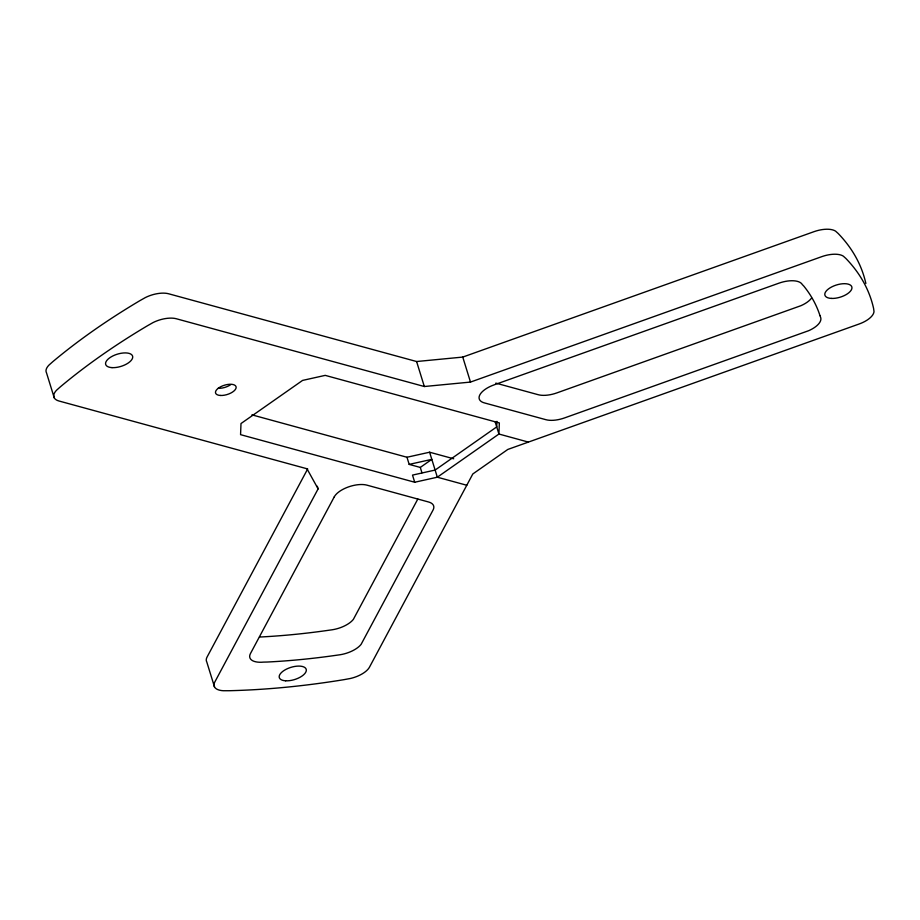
<?xml version="1.0" encoding="UTF-8"?>
<svg xmlns="http://www.w3.org/2000/svg" width="920" height="920" viewBox="0 0 920 920"><rect width="100%" height="100%" fill="white"/><g stroke="black" fill="none" stroke-linecap="round" stroke-linejoin="round"><path stroke-width="1.38" d="M496.926 421.348L496.719 426.903L435.125 470.062L412.505 475.099L414.713 482.241L437.334 477.204L498.928 434.033L528.402 442.094M307.683 468.924L207.069 657.041A20.113 9.096 -17.2 0 0 206.781 661.986L214.521 686.975M318.113 488.865L214.797 682.03A20.113 9.096 -17.2 0 0 223.215 690.724L229.034 690.724A476.1 215.406 -17.2 0 0 343.907 679.673L350.359 678.488A20.113 9.096 -17.2 0 0 369.495 667.138L472.811 473.972L507.828 449.431L859.096 324.012A20.113 9.096 -17.2 0 0 874 311.512L873.597 308.453A476.1 215.406 -17.2 0 0 845.859 258.439L843.318 256.151A20.113 9.096 -17.2 0 0 821.755 256.657L470.488 382.076L424.327 386.515L176.387 318.768A20.113 9.096 -17.2 0 0 153.053 322.575L147.648 325.634A476.1 215.406 -17.2 0 0 60.501 386.71L56.614 390.172A20.113 9.096 -17.2 0 0 59.029 401.016L306.969 468.763L318.113 488.865L317.296 486.231M417.829 499.019L353.36 619.379A20.24 9.154 -17.2 0 1 332.223 629.774L327.566 630.43A422.452 191.13 -17.2 0 1 259.474 637.043M409.181 464.393L420.291 467.429L431.813 459.356L409.181 464.393L406.973 457.251L251.93 414.851M54.257 397.865L46.517 372.876A20.113 9.096 -17.2 0 1 48.875 365.183L52.773 361.709A476.1 215.406 -17.2 0 1 139.921 300.633L145.326 297.585A20.113 9.096 -17.2 0 1 168.647 293.779L416.599 361.525L462.76 357.086L814.016 231.667A20.113 9.096 -17.2 0 1 835.578 231.15L838.131 233.439A476.1 215.406 -17.2 0 1 865.858 283.464M406.973 457.251L429.605 452.214L453.698 458.792M495.799 383.122L538.212 394.714A20.113 9.096 -17.2 0 0 556.807 392.921L800.963 305.681A20.24 9.154 -17.2 0 0 811.612 298.022M466.785 485.254L437.334 477.204L429.605 452.214M414.713 482.241L240.568 434.654L240.994 423.545L302.588 380.409L325.22 375.372L499.341 422.935L498.928 434.033L495.063 421.544M820.053 315.686L820.755 317.803A20.24 9.154 -17.2 0 1 808.703 330.683L564.547 417.921A20.113 9.096 -17.2 0 1 545.951 419.704L484.38 402.891A20.113 9.096 -17.2 0 1 494.005 384.905L778.918 283.176A20.113 9.096 -17.2 0 1 802.286 284.533L803.746 286.017A422.452 191.13 -17.2 0 1 820.007 315.721M462.76 357.086L470.488 382.076M416.599 361.525L424.327 386.515M420.291 467.429L421.947 472.776M230.702 384.663A10.729 4.853 -17.2 0 1 218.166 388.309M334.282 496.834L250.481 653.522A20.113 9.096 -17.2 0 0 263.522 662.112L267.214 662.032A422.452 191.13 -17.2 0 0 335.305 655.419L339.963 654.764A20.24 9.154 -17.2 0 0 361.1 644.368L433.032 510.082A20.113 9.096 -17.2 0 0 428.547 501.986L366.988 485.162A20.113 9.096 -17.2 0 0 334.282 496.834M112.021 367.632A14.076 6.371 -17.2 0 0 132.721 357.19A14.076 6.371 -17.2 0 0 112.688 356.028A14.076 6.371 -17.2 0 0 112.021 367.632M831.255 298.413A14.076 6.371 -17.2 0 0 851.954 287.971A14.076 6.371 -17.2 0 0 831.921 286.81A14.076 6.371 -17.2 0 0 831.255 298.413M285.625 680.8A14.076 6.371 -17.2 0 0 306.325 670.369A14.076 6.371 -17.2 0 0 286.292 669.208A14.076 6.371 -17.2 0 0 285.625 680.8M220.386 395.462A10.729 4.853 -17.2 0 0 236.152 387.515A10.729 4.853 -17.2 0 0 220.892 386.63A10.729 4.853 -17.2 0 0 220.386 395.462"/></g></svg>
